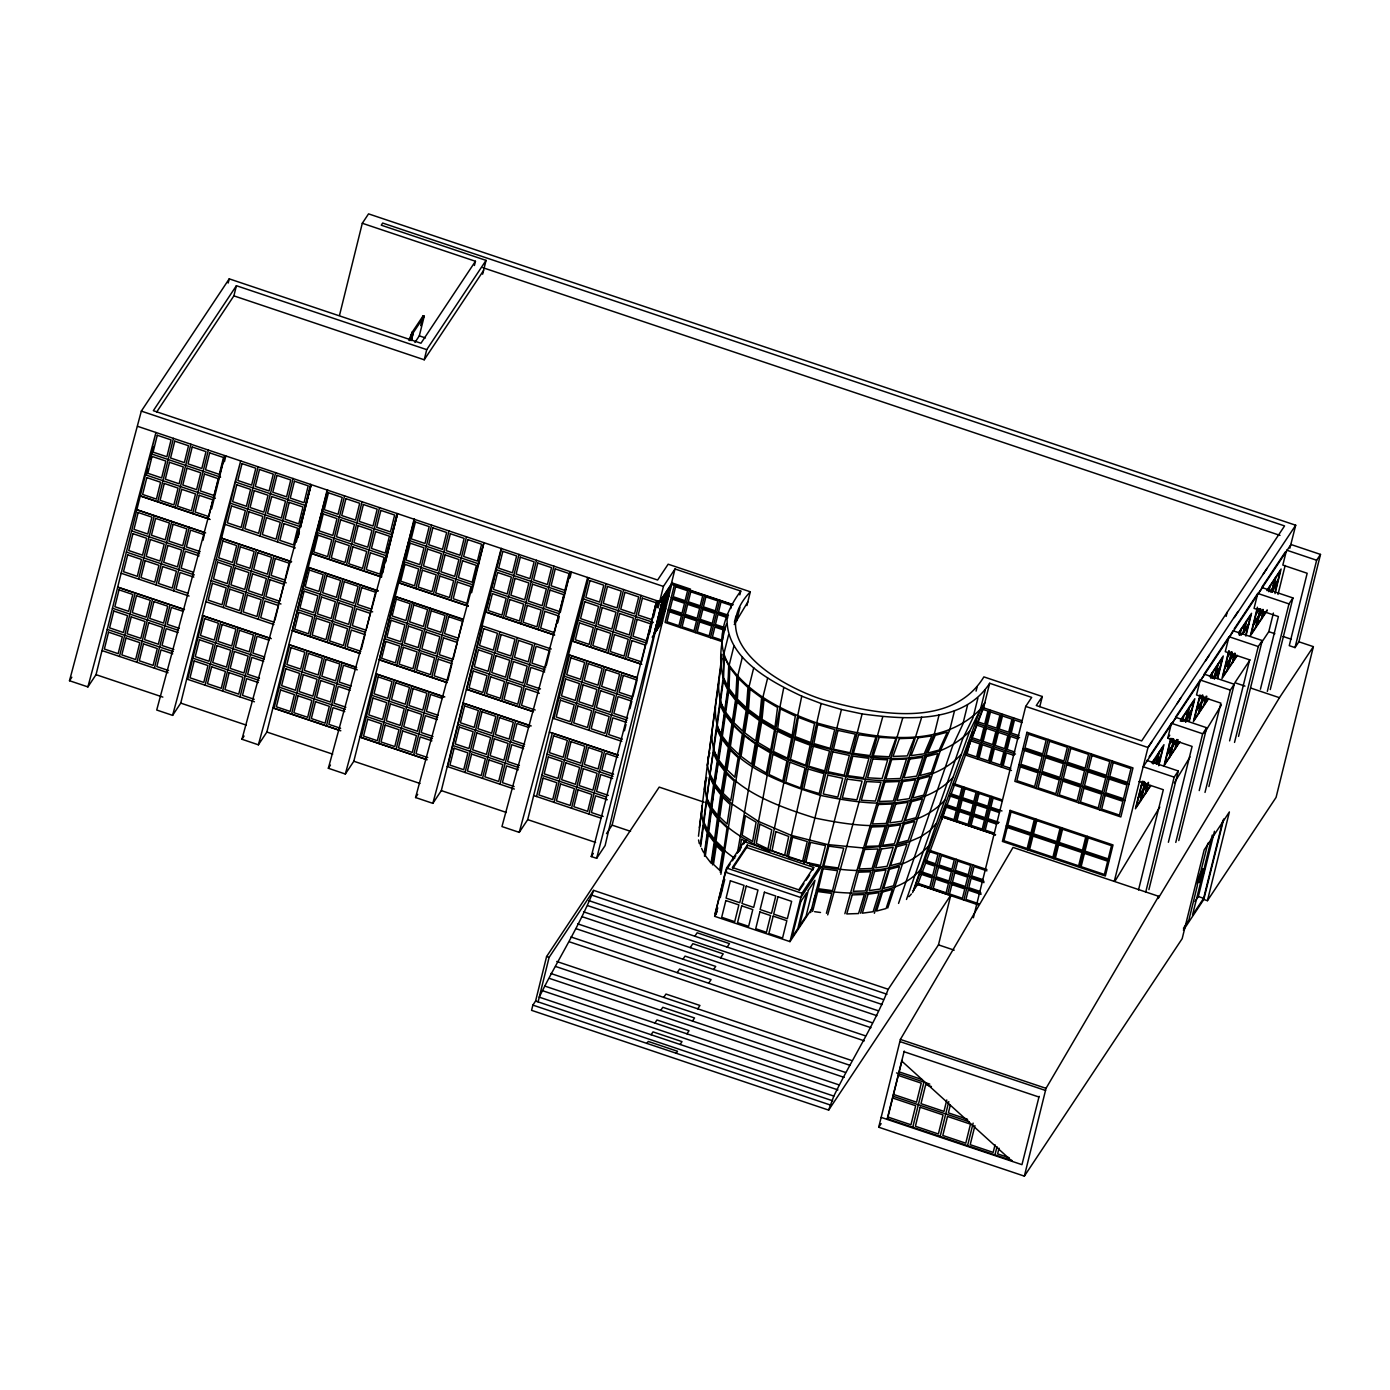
<?xml version="1.0" encoding="UTF-8"?>
<svg xmlns="http://www.w3.org/2000/svg" width="1390" height="1390" viewBox="0 0 1390 1390"><rect width="100%" height="100%" fill="white"/><g stroke="black" fill="none" stroke-linecap="round" stroke-linejoin="round"><path stroke-width="1.5" d="M658.096 607.934L663.412 586.424L675.001 568.979L740.766 591.063C725.458 611.426 714.008 641.746 729.194 665.15C749.627 694.653 783.474 711.002 816.347 722.8C868.125 737.43 938.493 751.973 980.489 709.091L969.664 731.244L936.46 823.262L929.91 830.577L920.753 836.797L909.234 841.749L895.612 845.311L863.485 847.987L827.519 844.564L791.257 835.373L758.21 821.299L731.661 803.733L721.653 794.159L714.165 784.377L709.404 774.63L707.458 765.16L722.122 654.221M722.505 639.556L722.661 633.267L725.25 627.672M727.439 613.998C722.557 656.41 769.243 680.839 801.752 696.164L769.556 851.775C741.356 838.657 696.772 814.905 706.78 777.497M707.458 765.16L722.018 658.426M711.975 731.8C709.161 783.578 774.995 805.314 814.87 818.015C856.935 826.685 912.257 835.182 944.783 800.258M715.468 707.388C712.601 760.243 779.807 782.431 820.5 795.393C863.433 804.237 919.902 812.924 953.123 777.271M718.752 682.907C715.815 736.856 784.429 759.513 825.99 772.753C869.81 781.771 927.46 790.649 961.376 754.249M1042.309 696.512L1036.297 705.529L1141.677 740.922L1284.569 525.924L382.684 223.06L381.26 225.197L486.048 260.382L426.73 349.637L236.404 285.714L153.334 410.693L657.626 580.03L668.156 564.201L750.305 591.793C702.454 642.25 782.396 686.973 823.54 699.882C873.354 713.626 951.351 730.271 983.877 676.895L1042.309 696.512L1039.79 706.641M705.303 780.728L698.475 836.207M704.382 789.503L708.396 756.195L709.908 752.894M699.361 827.78L702.367 805.331C697.85 828.231 717.692 846.475 734.702 858.308M700.299 845.085L723.095 678.459L723.79 654.134L728.568 634.865M700.647 846.527L703.548 825.33L707.249 832.888L704.261 853.894M704.487 856.223L728.273 689.04L729.194 665.15L733.955 645.881M711.784 863.399L736.405 699.657L737.656 676.2L742.416 656.931M712.497 864.875L715.659 843.713L723.617 851.323L720.263 872.295M737.395 853.165L760.625 719.933L762.867 697.328L767.628 678.059M739.689 850.836L741.513 839.108L744.988 841.159M720.871 874.327L747.281 710.047L748.967 687.025L753.728 667.756M754.005 844.373C764.5 792.231 773.379 739.689 783.769 687.616M786.757 856.066L821.125 703.531L801.752 696.164M746.117 841.28L746.5 839.577L743.528 844.043L744.119 841.628L819.457 866.926L818.849 869.341L820.76 866.474L820.308 868.281L800.866 897.54L725.545 872.242M1183.377 930.205L1203.792 899.469L1207.423 900.685L1229.385 811.934L1204.157 849.898L1182.178 938.65L1024.361 1176.131L878.723 1127.22L900.39 1039.425L1013.032 847.414L1158.669 896.307L1158.183 898.461L1279.443 697.693L1313.376 646.645L1298.885 641.78L1295.011 647.601L1289.26 645.655L1307.173 573.271L1282.831 565.087L1286.08 552.004M1024.361 1176.131L1046.027 1088.335L1158.669 896.307M646.645 643.779L656.758 600.671L662.161 602.426L605.119 845.572L596.658 858.308L591.254 856.553L656.758 600.671M803.854 863.294L841.419 709.491L821.125 703.531M810.631 912.57L862.13 713.921C904.664 719.638 962.94 724.59 989.663 683.272L1031.693 697.398L1025.698 706.415L973.382 917.765M87.9 686.903L155.958 432.498L96.032 674.671L87.9 686.903L69.5 680.735L141.328 411.11L229.228 278.851L420.962 343.243L475.45 261.268L362.304 223.269L339.507 315.356M146.315 475.258L147.827 469.125M150.363 458.891L153.387 446.624M119.471 656.445L135.178 592.939M138.6 579.091L154.325 515.603M157.713 501.859L173.437 438.354M228.186 283.039L229.228 278.851M136.932 662.3L152.639 598.812M156.08 584.964L171.787 521.476M175.192 507.715L190.899 444.227M156.757 411.909L233.885 295.862L236.404 285.714M154.412 668.173L170.119 604.685M173.541 590.837L189.266 527.331M192.654 513.588L208.378 450.099M202.957 540.363L204.365 534.733L190.569 530.094L186.399 546.965L200.177 551.604M211.645 508.775L224.798 455.607L156.722 710.029L172.621 715.364L180.752 703.114L240.713 460.837L172.621 715.364M224.416 461.741L225.84 455.955M187.633 679.328L203.34 615.84L271.293 638.653M223.321 607.552L239.045 544.046M242.468 530.198L258.175 466.71M205.095 685.201L220.819 621.712M240.8 613.424L256.507 549.919M259.93 536.071L275.654 472.583M222.574 691.073L238.281 627.568M258.262 619.28L273.986 555.792M277.409 541.944L293.116 478.438M240.036 696.929L255.76 633.44M274.907 620.201L278.521 605.553L264.847 600.966L260.712 617.699L274.386 622.303M296.313 542.03L299.632 528.565M310.596 484.311L300.118 526.636L230.236 503.18M321.42 513.119L311.43 553.515L381.312 576.989L382.737 571.221M309.796 636.585L325.503 573.097M328.891 559.388L344.598 495.9M291.5 714.217L307.207 650.711M327.258 642.458L342.965 578.952M346.371 565.261L362.078 501.755M308.962 720.072L324.687 656.584M409.998 340.168L411.405 334.451M410.206 340.046L412.135 332.314L423.151 315.791L424.245 316.156L419.311 335.859L414.932 342.444M411.318 340.428L413.23 332.697L412.135 332.314L408.886 340.376M344.737 648.313L360.444 584.825M363.833 571.116L379.54 507.628M326.442 725.945L342.149 662.457M233.885 295.862L424.228 359.784L426.73 349.637M361.365 649.234L364.997 634.605L351.322 630L347.17 646.75L360.844 651.337M366.595 628.384L370.296 613.39L356.518 608.75L352.348 625.622L366.126 630.261M383.692 567.363L397.019 513.501M382.684 572.871L384.196 566.738M474.407 265.473L475.45 261.268M379.296 659.816L447.232 682.629L379.314 659.711L395.003 596.327L462.94 619.141M409.32 538.469L414.081 519.235L658.565 601.279L657.14 607.048M482.643 274.178L486.048 260.382M396.758 665.688L412.483 602.183M415.836 588.596L431.56 525.09M378.636 743.476L394.36 679.988M414.237 671.544L429.944 608.055M433.315 594.451L449.022 530.963M396.115 749.349L411.822 685.843M431.699 677.417L447.424 613.928M450.777 600.324L466.501 536.835M413.577 755.204L429.302 691.716M471.592 592.713L483.981 542.639L415.575 797.547L432.846 803.351L441.325 790.615L501.251 548.442L432.846 803.351M447.563 766.62L463.27 703.132L531.223 725.945M482.382 625.882L466.675 689.37L532.683 711.541M501.529 548.546L485.822 612.034L553.759 634.848M465.024 772.493L480.749 708.987M484.154 695.243L499.861 631.755M503.284 617.907L519.009 554.401M482.504 778.348L498.211 714.86M501.616 701.116L517.323 637.61M520.764 623.763L536.471 560.274M499.966 784.221L515.69 720.732M519.096 706.971L534.803 643.483M538.225 629.635L553.95 566.147M546.183 665.88L549.901 650.885L536.106 646.246L531.936 663.117L545.731 667.756M557.72 622.789L559.232 616.639M560.24 612.556L570.369 571.655L501.964 826.564L519.252 832.367L527.714 819.631L587.64 577.458L519.252 832.367M569.987 577.788L571.412 572.002M553.846 718.543L569.57 655.055L637.506 677.868M588.682 577.806L572.958 641.294L640.912 664.125M536.557 796.505L552.264 733.017L618.272 755.17M571.325 724.416L587.032 660.91M590.437 647.167L606.144 583.678M554.019 802.378L569.744 738.872M588.787 730.271L604.511 666.783M607.899 653.039L623.624 589.534M571.499 808.233L587.206 744.745M704.191 802.221L659.207 787.105L546.583 956.563L535.584 1001.043L532.874 1005.109L531.571 1010.339L828.649 1110.106L938.476 944.87L950.777 895.16L917.886 884.11L913.317 890.608M538.086 1001.877L549.102 957.397L593.652 890.365L888.21 989.28L950.777 895.16M888.21 989.28C873.528 1026.393 851.253 1060.17 833.826 1096.085L539.25 997.169C556.678 961.255 578.97 927.477 593.652 890.365M606.266 736.144L621.973 672.656M625.378 658.895L641.085 595.407M588.96 814.106L604.685 750.617M624.457 730.793L626.004 724.52M629.983 708.709L631.842 701.203L618.046 696.581L613.876 713.452L627.654 718.074M649.408 633.649L652.449 621.365M653.456 617.282L657.505 600.914M653.891 634.622L656.48 624.127M663.239 596.831L657.001 622.025L665.584 609.115M656.497 624.857L654.499 632.884L656.758 629.496M656.74 630.313L666.088 592.54M659.607 626.004L668.955 588.231M675.001 568.979L671.248 584.165L732.895 604.876M606.492 833.618L612.121 825.139L672.065 582.931L690.569 589.151M680.197 627.533L689.492 590.003M695.33 632.624L704.608 595.094M710.446 637.697L719.725 600.167M726.379 624.145C718.682 648.991 716.111 679.884 736.405 699.657C756.907 721.219 784.238 734.667 811.986 744.397C861.765 758.436 929.163 772.423 969.664 731.244M730.775 608.525L731.731 604.667M739.827 594.868L740.766 591.063M734.424 622.251L735.936 616.152M736.526 621.226L739.949 607.43M746.899 605.588L750.305 591.793M730.15 864.198L725.632 870.974L715.103 913.577L716.215 913.96L717.709 907.879M812.003 908.469L789.972 941.621L714.634 916.323L726.588 868.003L744.119 841.628M720.228 897.731L724.746 879.47M746.656 847.518L747.264 845.103L813.706 867.412L813.098 869.827L746.656 847.518L732.895 868.211M789.972 941.621L801.926 893.301L819.457 866.926M813.55 902.214L815.096 895.959M882.754 716.719L827.71 914.881M902.788 717.796C883.658 783.074 862.512 847.935 844.877 913.734M921.726 717.153C901.589 782.414 879.14 847.274 860.601 913.178M828.649 1110.106L833.826 1096.085M939.101 714.773L934.341 734.042L925.306 755.204L874.362 913.282M954.513 710.742L949.735 730.011L940.092 751.33L887.741 908.035M967.544 705.13L962.766 724.399L952.619 745.943L898.548 903.396M941.725 819.509L943.028 815.965M976.075 691.125L977.083 687.077M977.9 698.11L973.122 717.379L962.558 739.202L906.489 899.469M931.213 889.096L939.953 853.79M1011.451 770.46L965.424 755.013L968.465 742.712M972.548 731.766L971.158 737.36L980.628 740.557L983.877 727.474L976.284 724.92M913.525 890.677L980.454 709.265L985.302 689.822M955.243 821.316L963.739 786.983M989.663 683.272L983.547 707.788L965.511 755.031M904.247 1051.048L887.081 1119.367L888.575 1117.143M887.498 1118.759L902.006 1060.466M977.431 759.044L989.61 709.821M956.268 859.281L947.546 894.569L916.931 884.301M969.334 826.042L977.83 791.709M989.437 763.075L1001.617 713.852M963.861 900.06L972.6 864.754M983.425 830.786L991.921 796.435M1001.443 767.106L1013.623 717.9M912.744 1127.307L923.916 1082.115M946.781 1099.976L943.966 1111.392L920.997 1103.677L925.705 1084.634L931.439 1086.563M940.144 1136.499L948.779 1101.592M950.273 1105.259L948.397 1112.886L967.544 1119.315M1036.036 788.478L1048.182 739.428M1028.131 850.072L1035.811 819.023M967.544 1145.707L973.139 1123.12M974.929 1125.639L970.203 1144.682L993.172 1152.397L995.066 1144.769M1057.234 795.601L1069.379 746.552M1053.863 858.707L1061.543 827.676M1078.449 802.725L1090.577 753.675M994.962 1154.916L996.995 1146.698M999.028 1148.175L997.62 1153.874L1009.105 1157.731M1079.613 867.36L1087.293 836.311M1099.646 809.831L1111.792 760.799M881.156 1117.386L1021.963 1164.664L1039.129 1096.345M1114.363 880.982L1148.001 747.49L1237.969 611.513M1142.337 781.18L1135.422 808.789L1150.903 785.506M1144.769 782.448L1142.997 789.624L1139.018 795.619L1141.225 786.653L1144.213 782.153M1140.46 801.196L1145.099 782.466M1145.395 782.639L1144.057 788.008L1147.045 783.526M1145.516 793.603L1148.296 782.361M1152.936 763.614L1153.856 759.878M1148.557 782.692L1146.333 791.657L1150.312 785.663M1153.231 763.805L1158.096 754.214L1155.889 763.18M1158.913 752.268L1156.132 763.51L1161.189 755.917M1158.6 765.021L1160.372 757.863L1156.376 763.857M1158.756 765.751L1163.969 744.675L1151.841 762.919M1168.382 842.27L1192.099 746.43L1167.756 738.246L1171.457 723.286L1202.663 733.764L1206.676 727.735L1175.471 717.24L1200.23 680.005L1230.324 690.1L1234.233 684.228L1204.122 674.133L1229.003 636.707L1258.263 646.541L1262.242 640.547L1233.538 630.904L1143.24 766.759L1174.168 777.149L1178.286 770.964L1146.785 760.399M1170.727 738.455L1163.951 765.873L1179.884 741.895M1171.127 738.42L1170.258 741.913L1172.5 738.542M1173.768 739.132L1172.031 746.135L1167.531 752.894L1169.702 744.136L1173.073 739.08M1169.633 757.307L1173.716 740.853M1174.098 740.835L1173.23 744.328L1175.471 740.94M1138.514 889.948L1163.326 789.711L1138.983 781.545M1181.726 721.358L1182.595 717.866L1180.353 721.236M1175.332 748.741L1177.591 739.602M1182.108 721.323L1183.463 715.85M1177.938 739.741L1176.201 746.743L1179.571 741.669M1182.49 721.306L1183.794 716.058L1188.294 709.3L1186.122 718.039L1183.88 721.427M1185.548 721.914L1189.162 707.284M1185.896 721.966L1191.265 711.715L1189.093 720.454M1145.673 892.31L1174.168 777.149M1189.249 721.341L1194.844 698.718L1180.475 720.35M1200.23 680.005L1196.529 694.965L1220.872 703.132L1199.223 790.58M1148.905 889.652L1178.286 770.964M1199.987 694.878L1193.367 721.601L1208.605 698.683M1202.958 695.226L1201.221 702.211L1196.929 708.674L1199.083 699.934L1202.315 695.087M1198.806 713.418L1202.871 696.981M1203.236 696.998L1202.367 700.491L1204.522 697.259M1206.103 696.251L1203.948 704.991L1199.657 711.454L1201.811 702.715L1205.043 697.867M1210.673 677.816L1211.541 674.324M1226.136 616.378L1227.144 612.33M1204.244 705.234L1206.051 697.936M1211.02 677.834L1212.393 672.343M1206.833 696.268L1205.095 703.27L1208.31 698.423M1211.385 677.834L1212.688 672.604L1216.98 666.14L1214.808 674.88L1212.671 678.111M1214.2 678.789L1217.831 664.159M1214.547 678.876L1219.708 668.92L1217.536 677.66M1175.784 842.409L1202.663 733.764M1217.675 678.598L1223.269 655.976L1209.526 676.652M1229.003 636.707L1225.285 651.667L1249.645 659.85L1229.594 740.87M1178.772 840.55L1206.676 727.735M1228.795 650.954L1221.966 678.581L1237.395 655.368M1228.274 654.516L1229.142 650.989M1231.505 652.171L1229.75 659.225L1225.546 665.567L1227.717 656.758L1230.88 651.997M1227.301 670.536L1231.853 652.136M1232.183 652.24L1230.88 657.522L1232.982 654.36M1239.133 634.865L1240.002 631.338M1232.652 662.509L1234.928 653.3M1239.48 634.9L1240.853 629.375M1235.224 653.491L1233.486 660.545L1236.648 655.785M1239.828 634.935L1241.131 629.653L1245.353 623.311L1243.164 632.103L1241.062 635.282M1246.187 621.33L1243.459 632.38L1248.793 624.353M1205.008 792.422L1230.324 690.1M1245.77 635.126L1247.942 626.317L1243.737 632.659M1245.892 636.081L1251.521 613.303L1238.473 632.937M1208.9 786.549L1234.233 684.228M1285.35 551.917L1261.72 587.466L1292.943 597.943L1288.982 603.903L1257.759 593.426L1254.058 608.386L1278.4 616.552L1260.435 689.197M1257.429 607.221L1250.34 635.89L1267.35 610.297M1257.481 608.559L1256.612 612.052L1258.853 608.681M1260.105 609.272L1258.384 616.239L1253.902 622.963L1256.056 614.258L1259.427 609.22M1256.004 627.359L1260.504 609.168M1260.869 609.22L1259.583 614.432L1262.937 609.393M1263.076 611.652L1261.356 618.62L1256.873 625.361L1259.027 616.656L1262.381 611.6M1261.668 618.828L1263.475 611.548M1268.427 591.532L1269.782 586.076M1263.84 611.6L1262.537 616.83L1267.02 610.088M1268.809 591.497L1270.095 586.285L1274.578 579.543L1272.423 588.248L1270.182 591.619M1207.927 843.174L1200.63 872.295A10.807 1.599 -71.4 0 0 1197.398 885.343L1188.884 920.11L1183.446 928.294M1199.726 878.689L1200.456 875.7M1234.528 742.416L1258.263 646.541M1271.85 592.105L1275.447 577.545M1201.794 875.544L1202.524 872.625M1212.289 835.043L1204.609 866.561A10.112 1.494 -71.4 0 1 1201.585 878.758L1192.481 915.089L1203.618 898.305L1222.905 820.395M1272.215 592.157L1277.549 581.941L1275.394 590.646M1194.983 901.571L1198.336 896.533L1214.478 831.255M1238.525 736.405L1262.242 640.547M1275.03 593.582L1281.111 569.014L1266.794 590.559M1260.591 643.987L1268.792 631.668L1273.396 613.059M1278.001 594.451L1285.159 565.487M362.304 223.269L368.541 213.869L1295.706 525.229L1289.885 548.199M1203.792 899.469L1223.721 818.971M1267.332 691.369L1288.982 603.903M1270.269 689.579L1292.943 597.943M1295.011 647.601L1316.643 560.24L1320.5 554.419L1290.945 544.498L1233.538 630.904M1298.885 641.78L1320.5 554.419M1313.376 646.645L1276.072 797.408L1207.423 900.685M381.677 576.954L311.951 553.533L327.623 490.184L311.186 484.624L300.414 527.522L310.978 484.554L137.575 426.313M258.384 744.814L266.845 732.078L327.623 490.184L258.384 744.814L241.947 739.254L311.186 484.624M410.276 339.977L412.205 332.245L413.317 332.627L424.245 316.156M411.336 340.498L413.317 332.627M420.684 325.642L423.151 315.791M468.291 606.04L398.895 582.74L414.567 519.391L397.575 513.64L385.273 562.655L397.349 513.605L327.137 490.027L321.889 511.19L391.772 534.664M345.328 774.022L353.807 761.286L414.567 519.391L345.328 774.022L328.353 768.27L397.575 513.64M812.629 911.423L817.685 891.511L831.793 893.423L826.407 913.282M596.658 858.308L662.161 602.426M912.622 892.623L936.46 823.262M409.876 340.602L413.23 332.697M734.233 624.562L747.803 601.94M1114.971 881.191L1159.799 806.999M1174.359 782.883L1190.048 756.924M1204.609 732.808L1221.41 704.973M1205.547 660.91L1209.439 655.038M1234.32 617.629L1295.706 525.229M1172.013 723.478L1176.01 717.431M1229.542 636.898L1232.982 630.712M1258.315 593.6L1262.259 587.64M1152.119 741.304L1148.001 747.49L1025.698 706.415M1177.087 703.74L1180.666 698.11M1263.076 574.331L1267.037 568.371M69.5 680.735L71.828 677.243M424.228 359.784L483.546 270.529M241.947 739.254L244.067 736.074M328.353 768.27L330.455 765.073M415.575 797.547L417.695 794.368M659.659 601.609L672.36 582.48M660.372 601.14L671.822 583.922M660.354 601.974L662.613 598.569M665.48 594.26L663.221 597.665L660.736 607.708L662.995 604.303M668.347 589.951L666.088 593.356L663.603 603.399L665.862 599.994M671.196 585.659L668.938 589.047L666.453 599.09L668.712 595.684M660.111 609.428L668.712 596.519M662.37 606.857L660.111 610.262L657.626 620.305L659.885 616.899M665.219 602.548L662.961 605.953L660.476 615.996L662.735 612.59M668.086 598.239L665.827 601.644L663.343 611.687L665.601 608.281M656.984 622.859L659.242 619.453M662.109 615.145L659.85 618.55L657.366 628.593L659.625 625.187M664.959 610.888L662.717 614.258L660.25 624.232L662.491 620.861M652.171 637.211L662.474 621.695M591.254 856.553L593.356 853.356M732.408 860.81L735.779 855.719M738.038 852.313L741.426 847.24M747.264 845.103L732.356 867.534L798.781 889.843L813.706 867.412M720.837 891.563L721.914 890.608M694.844 936.235L697.137 932.777L729.472 943.619L727.161 947.094M690.205 947.632L692.846 943.671L723.217 953.87L720.593 957.832M682.994 959.204L685.044 956.111L715.711 966.415L713.643 969.508M677.191 972.635L679.588 969.039L711.072 979.62L708.692 983.199M714.634 916.323L716.215 913.96M663.742 997.394L665.966 994.058L699.952 1005.474L697.745 1008.81M660.736 1010.391L662.787 1007.298L694.548 1017.966L692.498 1021.059M654.899 1023.057L656.966 1019.965L689.006 1030.72L686.955 1033.812M651.128 1034.733L653.022 1031.884L682.004 1041.614L680.11 1044.463M646.923 1043.421L648.244 1041.44L677.503 1051.274L676.2 1053.255M799.337 890.538L803.924 883.623M806.217 880.183L809.658 875.005M980.454 709.265L984.885 702.541L917.886 884.11L950.656 895.612M878.723 1127.22L881.121 1123.624M1149.148 756.855L1171.457 723.286M1234.164 628.94L1257.759 593.426M1200.769 680.179L1204.678 674.306M1167.756 738.246L1169.755 735.223M1141.798 784.377L1143.796 781.371M1140.981 786.306L1144.005 781.753M1169.372 743.928L1172.795 738.802M1186.452 718.248L1192.134 709.699M1198.788 699.674L1200.96 696.407M1212.931 678.407L1220.559 666.939M1227.44 656.48L1229.577 653.265M1255.743 614.05L1259.149 608.942M1270.477 591.879L1278.418 579.925M1138.202 797.547L1147.289 783.873M1166.662 754.892L1176.896 739.497M1196.078 710.638L1204.783 697.554M1224.694 667.53L1233.243 654.673M1253.033 624.979L1263.249 609.619M1250.062 659.833L1234.859 682.716L1244.988 686.121M928.277 846.302C898.861 878.358 848.456 871.982 809.831 864.58M920.614 869.514C895.177 898.427 850.975 894.517 816.364 889.913M908.938 896.724L911.406 893.996M814.61 911.684L820.517 912.483M841.419 709.491L862.13 713.921M482.886 267.697L1279.999 535.393M1286.532 550.127L1316.643 560.24M419.311 335.859L425.444 337.926M1268.792 631.668L1274.873 633.718M1282.987 636.446L1291.102 639.174M1251.07 688.172L1279.443 697.693M732.825 604.563L674.376 584.929L665.08 622.459L721.775 641.502M730.949 605.31L721.01 601.974L718.543 611.947L728.482 615.284M141.328 411.11L663.412 586.424M671.283 597.439L727.978 616.482M727.856 617.82L717.918 614.484L715.45 624.457L725.389 627.793M981.601 707.145L1021.615 720.576M982.244 709.161L987.925 711.072L984.693 724.138L977.118 721.601M1022.05 722.522L1014.474 719.985L1011.225 733.051L1018.818 735.605M668.173 609.949L724.868 628.992M724.711 630.348L714.86 627.046L712.41 636.933L722.261 640.251M975.537 722.87L1019.565 737.656M1017.984 738.924L1010.408 736.387L1007.177 749.453L1014.752 752.007M150.728 453.661L220.61 477.135M235.466 482.017L305.348 505.474M496.299 569.709L564.236 592.522M583.435 598.968L653.317 622.442M478.733 563.853L408.851 540.397L398.374 582.723L468.256 606.196M1022.918 748.654L1128.941 784.255M971.488 739.272L1015.499 754.058M1013.901 755.378L1006.377 752.859L1003.163 765.821L1010.686 768.357M1018.87 765.004L1124.892 800.605M145.481 474.824L215.363 498.298M491.052 590.872L558.989 613.685M578.205 620.131L646.142 642.945M316.659 532.353L386.542 555.826M403.604 561.56L473.486 585.034M140.268 495.882L209.108 519.009M224.989 524.343L295.288 547.938M485.562 611.843L554.68 635.056M571.95 640.86L641.832 664.316M140.251 495.987L210.133 519.46M953.679 783.595L1001.981 799.823M204.782 532.544L136.846 509.73L205.65 532.943M291.448 561.647L221.566 538.191L291.57 561.803M377.906 590.698L308.024 567.224L292.317 630.712L360.253 653.526L292.369 630.521M482.104 625.795L551.222 648.991M568.51 654.794L636.533 677.642M952.689 784.533L961.967 787.644L959.708 796.765L950.43 793.655M1002.381 801.213L993.12 798.103L990.861 807.225L1001.981 810.961M950.83 795.045L999.149 811.274M949.856 795.966L959.135 799.094L956.876 808.216L945.756 804.48M999.549 812.664L990.288 809.553L988.029 818.675L999.149 822.411M131.616 530.893L199.552 553.724M216.336 559.353L286.218 582.827M302.794 588.387L372.676 611.861M389.773 617.49L457.71 640.303M564.323 676.218L632.259 699.031M477.152 647.045L545.089 669.858M945.999 805.818L998.333 823.384M1006.238 825.903L1109.185 860.48M199.118 555.896L185.339 551.274L181.152 568.145L192.967 572.107M544.654 672.048L530.876 667.409L526.706 684.28L540.484 688.919M996.682 824.131L987.491 821.038L985.249 830.091L994.441 833.183M1198.336 896.533L1203.618 898.305M942.368 816.868L995.501 834.712M941.152 816.59L995.501 834.834M126.368 552.073L194.305 574.887M211.089 580.516L280.971 603.99M297.547 609.55L365.501 632.363M384.526 638.653L452.462 661.466M559.093 697.38L627.029 720.194M471.922 668.208L537.913 690.378M193.801 577.111L180.127 572.524L175.991 589.256L187.72 593.2M626.525 722.418L612.851 717.831L608.716 734.563L622.372 739.167M539.355 693.263L525.681 688.658L521.528 705.408L535.202 709.995M121.139 573.236L189.075 596.049M205.859 601.679L273.882 624.527M466.415 689.179L533.499 711.715M552.82 718.196L621.799 741.356M929.754 850.367L986.9 869.549M928.728 851.323L937.937 854.416L935.609 863.781L924.576 860.08M986.9 870.852L974.025 866.526L971.697 875.909L982.747 879.609M117.698 587.084L183.706 609.237M355.736 667.009L289.745 644.856L274.021 708.344L340.029 730.514M444.817 696.929L376.881 674.115L361.174 737.603L427.164 759.774M117.681 587.171L184.488 609.619M202.401 615.631L270.112 638.357M462.974 703.132L530.059 725.667M549.363 732.148L618.289 755.291M183.254 611.409L171.422 607.447L167.252 624.318L179.067 628.28M268.878 640.164L257.063 636.203L252.893 653.074L264.708 657.036M357.247 669.841L343.452 665.219L339.282 682.09L351.097 686.052M442.42 698.458L430.605 694.479L426.435 711.35L438.25 715.329M528.808 727.457L516.993 723.495L512.823 740.366L524.638 744.328M617.803 757.341L605.988 753.38L601.818 770.251L613.633 774.213M924.802 861.452L983.964 881.312M925.827 863.086L935.018 866.178L932.707 875.561L921.657 871.843M983.998 882.615L971.106 878.289L968.795 887.671L979.828 891.372M921.883 873.215L981.045 893.075M921.066 874.223L932.117 877.941L929.788 887.324L918.755 883.606M981.01 894.395L968.239 890.104L965.946 899.417L978.716 903.709M112.468 608.247L178.476 630.4M198.11 637.002L264.1 659.173M284.498 666.019L350.506 688.172M371.651 695.278L437.642 717.449M458.04 724.294L524.03 746.447M547.034 754.179L613.025 776.332M178.007 632.572L166.192 628.61L162.022 645.481L173.837 649.443M263.648 661.345L251.833 657.366L247.646 674.237L259.478 678.216M350.037 690.343L338.222 686.382L334.052 703.253L345.867 707.215M437.19 719.62L425.357 715.642L421.187 732.513L433.002 736.491M523.578 748.619L511.763 744.658L507.576 761.529L519.408 765.49M612.573 778.504L600.758 774.543L596.571 791.414L608.386 795.375M949.578 895.247L978.212 904.873M107.239 629.409L173.229 651.58M192.863 658.165L258.87 680.336M279.268 687.181L345.259 709.352M366.404 716.441L432.412 738.611M452.793 745.457L518.8 767.628M541.787 775.342L605.849 796.852M172.708 653.804L160.997 649.86L156.844 666.592L168.572 670.536M258.349 682.559L246.638 678.615L242.486 695.365L254.214 699.292M344.737 711.576L333.027 707.632L328.874 724.364L340.602 728.308M431.89 740.835L420.162 736.891L416.027 753.641L427.755 757.567M518.279 769.851L506.568 765.907L502.416 782.639L514.144 786.584M607.274 799.736L595.545 795.792L591.41 812.524L603.138 816.469M101.991 650.572L167.999 672.743M186.712 679.032L254.422 701.759M447.285 766.533L514.37 789.051M533.673 795.532L601.297 818.241M612.121 825.139L630.539 831.324M726.588 868.003L801.926 893.301M725.632 870.974L726.744 871.356M938.476 944.87L954.218 950.152M96.032 674.671L162.839 697.102M180.752 703.114L246.325 725.128M266.863 732.026L332.697 754.145M353.807 761.234L420.023 783.474M441.325 790.615L506.377 812.455M527.714 819.631L595.598 842.427M721.288 889.791L722.4 890.173M715.937 911.406L717.049 911.77M592.418 895.334L886.994 994.25M588.891 900.651L883.449 999.566M587.657 905.62L882.216 1004.536M583.539 911.805L878.115 1010.721M582.323 916.774L876.882 1015.69M577.632 923.829L872.19 1022.745M576.398 928.798L870.974 1027.714M900.39 1039.425L1046.027 1088.335M899.921 1041.579L1045.558 1090.472M570.977 936.964L865.536 1035.88M903.848 1051.657L1038.73 1096.953M569.744 941.933L864.319 1040.849M899.174 1071.881L922.143 1079.596M896.515 1072.906L929.788 1084.096M546.583 956.563L549.102 957.397M898.288 1075.426L921.257 1083.14L916.549 1102.183L893.579 1094.469M556.747 961.48L851.323 1060.396M555.531 966.45L850.089 1065.365M550.84 973.486L845.415 1072.42M549.606 978.456L844.182 1077.389M892.884 1096.171L969.23 1121.8M892.71 1098.031L915.68 1105.745L910.954 1124.788L887.984 1117.073M544.602 986.014L839.16 1084.93M543.368 990.983L837.927 1089.899M887.289 1118.759L1012.163 1160.615M535.584 1001.043L832.662 1100.793M532.874 1005.109L829.952 1104.876M395.177 596.588L462.731 619.488M308.233 567.398L378.132 591.08M375.769 673.855L443.584 696.842M288.825 644.647L356.657 667.634M359.906 736.978L426 759.374M272.961 707.771L340.811 730.758M901.554 1060.883L1012.233 1161.397M701.55 848.369L703.357 852.053M698.562 839.994L699.292 843.556M724.19 656.462L723.582 677.886L727.908 686.73L728.707 665.688L724.19 656.462M729.802 667.461L729.003 688.502L735.797 697.38L736.909 676.722L729.802 667.461M738.472 678.459L737.378 699.118L746.465 707.805L747.959 687.529L738.472 678.459M749.975 689.214L748.48 709.491L759.652 717.779L761.616 697.85L749.975 689.214M764.014 699.431L762.033 719.36L774.995 727.022L777.549 707.441L764.014 699.431M706.537 801.109L703.931 822.411L707.632 829.986L710.325 808.858L706.537 801.109M711.437 810.648L708.761 831.741L714.564 839.334L717.379 818.415L711.437 810.648M709.647 776.975L706.902 798.19L710.707 805.974L713.539 784.95L709.647 776.975M780.259 708.883L777.722 728.482L792.161 735.345L795.323 716.058L780.259 708.883M714.651 786.74L711.819 807.729L717.779 815.513L720.75 794.715L714.651 786.74M718.891 819.909L716.024 841.159L723.999 848.786L727.057 827.71L718.891 819.909M720.037 704.869L717.136 726.032L721.254 734.441L724.242 713.452L720.037 704.869M723.339 680.787L720.437 701.95L724.659 710.585L727.648 689.596L723.339 680.787M708.344 834.556L705.338 855.684L711.055 863.155L714.182 842.201L708.344 834.556M1199.778 878.237C1201.047 882.667 1205.095 861.261 1199.778 878.237M725.354 715.225L722.366 736.196L728.812 744.64L731.939 723.843L725.354 715.225M728.742 691.351L725.754 712.34L732.374 720.993L735.519 700.195L728.742 691.351M722.609 797.304L719.777 817.077L727.092 824.079L730.115 804.48L722.609 797.304M716.736 728.951L713.643 750.061L717.64 758.262L720.837 737.326L716.736 728.951M713.209 752.963L710.047 774.074L713.956 782.066L717.205 761.147L713.209 752.963M733.52 725.597L730.393 746.378L739.028 754.631L742.347 734.024L733.52 725.597M737.1 701.933L733.955 722.731L742.816 731.192L746.152 710.585L737.1 701.933M716.267 845.763L713.487 864.372L719.655 870.262L722.609 851.827L716.267 845.763M721.949 739.115L718.769 760.017L725.041 768.236L728.36 747.507L721.949 739.115M718.317 762.919L715.068 783.821L721.202 791.831L724.572 771.103L718.317 762.919M730.202 750.096L727.057 769.782L734.806 777.201L738.142 757.672L730.202 750.096M744.362 735.71L741.044 756.316L751.643 764.187L755.204 743.754L744.362 735.71M748.15 712.271L744.832 732.878L755.708 740.957L759.27 720.524L748.15 712.271M726.414 773.709L723.2 793.395L730.758 800.605L734.129 781.076L726.414 773.709M798.312 717.327L795.132 736.613L810.7 742.521L814.54 723.495L798.312 717.327M745.388 815.826L742.156 835.234L752.598 841.419L756.108 822.168L745.388 815.826M757.602 745.335L754.04 765.768L766.359 773.066L770.199 752.789L757.602 745.335M761.668 722.105L758.089 742.538L770.72 750.009L774.56 729.75L761.668 722.105M759.844 824.148L756.334 843.4L767.958 848.943L771.763 829.83L759.844 824.148M772.909 754.231L769.087 774.508L782.796 781.041L786.931 760.921L772.909 754.231M777.288 731.192L773.448 751.451L787.505 758.158L791.657 738.038L777.288 731.192M775.863 831.568L772.058 850.68L784.586 855.441L788.721 836.45L775.863 831.568M817.702 724.555L813.862 743.581L830.16 748.376L834.712 729.559L817.702 724.555M789.92 762.189L785.784 782.309L800.571 787.922L805.036 767.923L789.92 762.189M794.646 739.306L790.493 759.427L805.644 765.178L810.127 745.179L794.646 739.306M792.578 837.232L788.252 857.23L802.551 861.435L807.243 841.541L792.578 837.232M808.198 768.983L803.733 788.981L819.214 793.534L824.027 773.639L808.198 768.983M813.289 746.239L808.806 766.238L824.704 770.911L829.535 751.017L813.289 746.239M810.544 842.375L805.853 862.269L820.447 865.397L825.504 845.589L810.544 842.375M823.106 868.75L818.363 888.749L832.506 890.66L837.579 870.713L823.106 868.75M837.979 730.393L833.444 749.21L850.072 752.772L855.354 734.111L837.979 730.393M827.797 775.116L823.228 793.985L837.822 797.113L842.722 778.296L827.797 775.116M832.801 751.851L827.971 771.728L844.182 775.203L849.36 755.395L832.801 751.851M108.542 632.172L104.372 649.043L118.15 653.682L122.337 636.811L108.542 632.172M113.772 611.009L109.602 627.88L123.397 632.52L127.567 615.648L113.772 611.009M119.019 589.846L114.849 606.718L128.627 611.339L132.797 594.468L119.019 589.846M127.689 554.836L123.502 571.707L137.297 576.329L141.467 559.458L127.689 554.836M132.919 533.673L128.749 550.544L142.527 555.166L146.714 538.295L132.919 533.673M138.149 512.493L133.979 529.364L147.774 534.003L151.944 517.132L138.149 512.493M146.801 477.587L142.614 494.458L156.41 499.097L160.58 482.226L146.801 477.587M152.031 456.424L147.861 473.295L161.64 477.934L165.827 461.046L152.031 456.424M157.279 435.261L153.091 452.132L166.887 456.754L171.057 439.883L157.279 435.261M126.004 638.045L121.834 654.916L135.629 659.538L139.799 642.667L126.004 638.045M131.251 616.882L127.081 633.753L140.859 638.375L145.047 621.504L131.251 616.882M136.481 595.719L132.311 612.59L146.106 617.212L150.276 600.341L136.481 595.719M145.151 560.691L140.981 577.562L154.759 582.202L158.947 565.33L145.151 560.691M150.381 539.529L146.211 556.4L160.006 561.039L164.176 544.168L150.381 539.529M155.628 518.366L151.458 535.237L165.236 539.876L169.424 523.005L155.628 518.366M164.263 483.459L160.093 500.33L173.889 504.952L178.059 488.081L164.263 483.459M169.511 462.297L165.323 479.168L179.119 483.79L183.289 466.918L169.511 462.297M174.74 441.134L170.57 458.005L184.349 462.627L188.536 445.756L174.74 441.134M143.483 643.9L139.313 660.771L153.091 665.41L157.279 648.539L143.483 643.9M148.713 622.737L144.543 639.609L158.338 644.248L162.508 627.376L148.713 622.737M153.96 601.575L149.79 618.446L163.568 623.085L167.738 606.214L153.96 601.575M162.63 566.564L158.443 583.435L172.238 588.074L176.408 571.203L162.63 566.564M167.86 545.401L163.69 562.272L177.468 566.894L181.656 550.023L167.86 545.401M173.09 524.239L168.92 541.11L182.715 545.731L186.886 528.86L173.09 524.239M181.743 489.315L177.555 506.186L191.351 510.825L195.521 493.954L181.743 489.315M186.972 468.152L182.802 485.023L196.581 489.662L200.768 472.791L186.972 468.152M192.22 446.989L188.032 463.86L201.828 468.5L205.998 451.628L192.22 446.989M204.452 474.025L200.264 490.896L214.06 495.535L218.23 478.647L204.452 474.025M209.682 452.862L205.512 469.733L219.29 474.355L223.477 457.484L209.682 452.862M199.257 495.274L195.104 512.007L208.778 516.611L212.931 499.861L199.257 495.274M212.392 583.279L208.222 600.15L222.018 604.789L226.188 587.918L212.392 583.279M217.639 562.116L213.469 578.987L227.248 583.626L231.435 566.755L217.639 562.116M222.869 540.953L218.699 557.824L232.495 562.446L236.665 545.575L222.869 540.953M231.539 505.943L227.369 522.814L241.148 527.436L245.335 510.564L231.539 505.943M236.787 484.78L232.599 501.651L246.395 506.273L250.565 489.402L236.787 484.78M242.016 463.617L237.846 480.488L251.625 485.11L255.812 468.239L242.016 463.617M194.183 660.928L189.996 677.799L203.791 682.438L207.961 665.567L194.183 660.928M199.413 639.765L195.243 656.636L209.039 661.275L213.209 644.404L199.413 639.765M204.66 618.602L200.473 635.473L214.268 640.112L218.439 623.241L204.66 618.602M229.871 589.151L225.701 606.023L239.48 610.644L243.667 593.773L229.871 589.151M235.101 567.989L230.931 584.86L244.727 589.482L248.897 572.611L235.101 567.989M240.348 546.826L236.178 563.697L249.957 568.319L254.144 551.448L240.348 546.826M249.018 511.798L244.831 528.669L258.627 533.308L262.797 516.437L249.018 511.798M254.248 490.635L250.078 507.506L263.857 512.145L268.044 495.274L254.248 490.635M259.496 469.472L255.308 486.344L269.104 490.983L273.274 474.112L259.496 469.472M211.645 666.8L207.475 683.672L221.271 688.311L225.441 671.422L211.645 666.8M216.892 645.638L212.705 662.509L226.501 667.13L230.671 650.259L216.892 645.638M222.122 624.475L217.952 641.346L231.748 645.968L235.918 629.097L222.122 624.475M247.351 595.024L243.163 611.895L256.959 616.517L261.129 599.646L247.351 595.024M252.58 573.844L248.41 590.715L262.189 595.354L266.376 578.483L252.58 573.844M257.81 552.681L253.64 569.553L267.436 574.192L271.606 557.321L257.81 552.681M266.48 517.671L262.31 534.542L276.089 539.181L280.276 522.31L266.48 517.671M271.728 496.508L267.54 513.379L281.336 518.018L285.506 501.13L271.728 496.508M276.958 475.345L272.788 492.216L286.566 496.838L290.753 479.967L276.958 475.345M229.124 672.673L224.954 689.544L238.733 694.166L242.903 677.295L229.124 672.673M234.354 651.51L230.184 668.382L243.98 673.003L248.15 656.132L234.354 651.51M239.601 630.33L235.414 647.201L249.21 651.841L253.38 634.969L239.601 630.33M270.042 579.717L265.872 596.588L279.668 601.227L283.838 584.356L270.042 579.717M275.289 558.554L271.12 575.425L284.898 580.047L289.085 563.176L275.289 558.554M283.994 523.63L279.859 540.363L293.533 544.949L297.668 528.217L283.994 523.63M289.19 502.381L285.019 519.252L298.798 523.874L302.985 507.003L289.19 502.381M294.437 481.218L290.249 498.089L304.045 502.711L308.215 485.84L294.437 481.218M299.337 531.588L297.808 537.721L299.389 531.606M298.867 612.312L294.697 629.183L308.476 633.823L312.646 616.952L298.867 612.312M304.097 591.15L299.927 608.021L313.723 612.66L317.893 595.789L304.097 591.15M309.344 569.987L305.157 586.858L318.953 591.497L323.123 574.626L309.344 569.987M317.963 535.115L313.793 551.986L327.588 556.625L331.758 539.754L317.963 535.115M323.21 513.952L319.04 530.824L332.818 535.463L336.988 518.592L323.21 513.952M328.44 492.79L324.27 509.661L338.065 514.3L342.235 497.429L328.44 492.79M280.572 689.944L276.402 706.815L290.18 711.454L294.367 694.583L280.572 689.944M285.801 668.781L281.631 685.652L295.427 690.274L299.597 673.403L285.801 668.781M291.049 647.618L286.879 664.49L300.657 669.111L304.844 652.24L291.049 647.618M316.329 618.185L312.159 635.056L325.955 639.695L330.125 622.807L316.329 618.185M321.577 597.022L317.406 613.894L331.185 618.515L335.355 601.644L321.577 597.022M326.806 575.86L322.636 592.731L336.432 597.353L340.602 580.481L326.806 575.86M335.442 540.988L331.272 557.859L345.05 562.498L349.22 545.627L335.442 540.988M340.672 519.825L336.502 536.696L350.297 541.318L354.467 524.447L340.672 519.825M345.919 498.663L341.732 515.534L355.527 520.155L359.697 503.284L345.919 498.663M298.051 695.817L293.863 712.688L307.659 717.309L311.829 700.438L298.051 695.817M303.281 674.654L299.111 691.525L312.889 696.147L317.076 679.276L303.281 674.654M308.511 653.474L304.341 670.345L318.136 674.984L322.306 658.113L308.511 653.474M333.809 624.058L329.639 640.929L343.417 645.551L347.587 628.68L333.809 624.058M339.038 602.895L334.868 619.766L348.664 624.388L352.834 607.517L339.038 602.895M344.286 581.715L340.098 598.586L353.894 603.225L358.064 586.354L344.286 581.715M352.904 546.861L348.734 563.732L362.529 568.354L366.699 551.482L352.904 546.861M358.151 525.698L353.981 542.569L367.759 547.191L371.929 530.32L358.151 525.698M363.381 504.518L359.211 521.389L373.007 526.028L377.177 509.157L363.381 504.518M315.513 701.672L311.343 718.543L325.121 723.182L329.308 706.311L315.513 701.672M320.743 680.509L316.572 697.38L330.368 702.02L334.538 685.148L320.743 680.509M325.99 659.346L321.82 676.218L335.598 680.857L339.786 663.986L325.99 659.346M361.748 587.588L357.578 604.459L371.373 609.098L375.543 592.227L361.748 587.588M370.418 552.803L366.282 569.553L379.957 574.139L384.092 557.407L370.418 552.803M375.613 531.553L371.443 548.424L385.238 553.064L389.409 536.193L375.613 531.553M380.86 510.391L376.673 527.262L390.468 531.901L394.638 515.03L380.86 510.391M385.847 641.416L381.659 658.287L395.455 662.926L399.625 646.055L385.847 641.416M391.077 620.253L386.906 637.124L400.685 641.746L404.872 624.875L391.077 620.253M396.306 599.09L392.136 615.961L405.932 620.583L410.102 603.712L396.306 599.09M404.924 564.323L400.737 581.194L414.533 585.833L418.703 568.962L404.924 564.323M410.154 543.16L405.984 560.031L419.763 564.653L423.95 547.782L410.154 543.16M415.402 521.997L411.214 538.868L425.01 543.49L429.18 526.619L415.402 521.997M367.724 719.203L363.537 736.074L377.333 740.714L381.503 723.843L367.724 719.203M372.954 698.041L368.784 714.912L382.563 719.551L386.75 702.68L372.954 698.041M378.184 676.878L374.014 693.749L387.81 698.388L391.98 681.517L378.184 676.878M403.309 647.288L399.139 664.159L412.917 668.781L417.104 651.91L403.309 647.288M408.556 626.125L404.368 642.997L418.164 647.618L422.334 630.747L408.556 626.125M413.786 604.945L409.616 621.817L423.394 626.456L427.581 609.584L413.786 604.945M422.386 570.195L418.216 587.067L431.995 591.688L436.182 574.817L422.386 570.195M427.634 549.033L423.446 565.904L437.242 570.526L441.412 553.654L427.634 549.033M432.863 527.853L428.693 544.724L442.472 549.363L446.659 532.492L432.863 527.853M385.186 725.076L381.016 741.947L394.795 746.586L398.982 729.715L385.186 725.076M390.416 703.913L386.246 720.784L400.042 725.406L404.212 708.535L390.416 703.913M395.663 682.751L391.493 699.622L405.272 704.244L409.459 687.372L395.663 682.751M420.788 653.144L416.6 670.015L430.396 674.654L434.566 657.783L420.788 653.144M426.018 631.981L421.848 648.852L435.626 653.491L439.813 636.62L426.018 631.981M431.248 610.818L427.078 627.689L440.873 632.328L445.043 615.457L431.248 610.818M439.865 576.051L435.678 592.922L449.474 597.561L453.644 580.69L439.865 576.051M445.095 554.888L440.925 571.759L454.704 576.398L458.891 559.527L445.095 554.888M450.343 533.725L446.155 550.596L459.951 555.236L464.121 538.364L450.343 533.725M402.666 730.949L398.478 747.82L412.274 752.442L416.444 735.571L402.666 730.949M407.895 709.786L403.726 726.657L417.504 731.279L421.691 714.408L407.895 709.786M413.125 688.606L408.955 705.477L422.751 710.116L426.921 693.245L413.125 688.606M438.284 659.103L434.149 675.835L447.823 680.44L451.959 663.69L438.284 659.103M443.497 637.854L439.31 654.725L453.105 659.346L457.275 642.475L443.497 637.854M448.727 616.691L444.557 633.562L458.335 638.184L462.522 621.313L448.727 616.691M457.38 582.01L453.227 598.743L466.901 603.347L471.036 586.597L457.38 582.01M462.575 560.761L458.387 577.632L472.183 582.254L476.353 565.382L462.575 560.761M467.805 539.598L463.634 556.469L477.413 561.091L481.6 544.22L467.805 539.598M454.113 748.22L449.926 765.091L463.721 769.73L467.891 752.859L454.113 748.22M459.343 727.057L455.173 743.928L468.951 748.55L473.139 731.679L459.343 727.057M464.59 705.894L460.403 722.765L474.199 727.387L478.368 710.516L464.59 705.894M473.226 670.97L469.055 687.841L482.834 692.481L487.021 675.61L473.226 670.97M478.455 649.808L474.285 666.679L488.081 671.318L492.251 654.447L478.455 649.808M483.703 628.645L479.533 645.516L493.311 650.155L497.481 633.284L483.703 628.645M492.373 593.634L488.185 610.505L501.981 615.145L506.151 598.273L492.373 593.634M497.603 572.471L493.433 589.343L507.211 593.964L511.398 577.093L497.603 572.471M502.832 551.309L498.663 568.18L512.458 572.802L516.628 555.93L502.832 551.309M471.575 754.092L467.405 770.964L481.201 775.585L485.371 758.714L471.575 754.092M476.822 732.93L472.635 749.801L486.43 754.423L490.601 737.551L476.822 732.93M482.052 711.75L477.882 728.638L491.66 733.26L495.848 716.389L482.052 711.75M490.687 676.843L486.517 693.714L500.313 698.353L504.483 681.482L490.687 676.843M495.935 655.68L491.765 672.552L505.543 677.191L509.713 660.32L495.935 655.68M501.165 634.518L496.995 651.389L510.79 656.01L514.96 639.139L501.165 634.518M509.835 599.507L505.665 616.378L519.443 621L523.63 604.129L509.835 599.507M515.064 578.344L510.895 595.215L524.69 599.837L528.86 582.966L515.064 578.344M520.312 557.164L516.142 574.035L529.92 578.674L534.107 561.803L520.312 557.164M489.054 759.948L484.867 776.819L498.663 781.458L502.832 764.587L489.054 759.948M494.284 738.785L490.114 755.656L503.892 760.295L508.08 743.424L494.284 738.785M499.531 717.622L495.344 734.493L509.14 739.132L513.31 722.261L499.531 717.622M508.167 682.716L503.997 699.587L517.775 704.209L521.962 687.338L508.167 682.716M513.397 661.553L509.226 678.424L523.022 683.046L527.192 666.175L513.397 661.553M518.644 640.39L514.474 657.261L528.252 661.883L532.422 645.012L518.644 640.39M527.314 605.362L523.126 622.234L536.922 626.873L541.092 610.001L527.314 605.362M532.544 584.2L528.374 601.071L542.152 605.71L546.34 588.839L532.544 584.2M537.774 563.037L533.604 579.908L547.399 584.547L551.569 567.676L537.774 563.037M544.811 611.322L540.675 628.054L554.349 632.659L558.485 615.909L544.811 611.322M550.006 590.072L545.836 606.943L559.631 611.565L563.801 594.694L550.006 590.072M555.253 568.91L551.083 585.781L564.861 590.403L569.049 573.531L555.253 568.91M560.396 700.143L556.226 717.014L570.004 721.653L574.192 704.782L560.396 700.143M565.626 678.98L561.456 695.851L575.251 700.473L579.422 683.602L565.626 678.98M570.873 657.818L566.703 674.689L580.481 679.31L584.669 662.439L570.873 657.818M579.508 622.894L575.338 639.765L589.134 644.404L593.304 627.533L579.508 622.894M584.756 601.731L580.568 618.602L594.364 623.241L598.534 606.37L584.756 601.731M589.986 580.568L585.816 597.439L599.594 602.078L603.781 585.207L589.986 580.568M543.108 778.105L538.92 794.976L552.716 799.615L556.886 782.744L543.108 778.105M548.338 756.942L544.168 773.813L557.946 778.435L562.133 761.564L548.338 756.942M553.585 735.779L549.398 752.65L563.193 757.272L567.363 740.401L553.585 735.779M577.875 706.016L573.688 722.887L587.484 727.509L591.654 710.638L577.875 706.016M583.105 684.853L578.935 701.724L592.713 706.346L596.901 689.475L583.105 684.853M588.335 663.673L584.165 680.544L597.961 685.183L602.131 668.312L588.335 663.673M596.988 628.767L592.8 645.638L606.596 650.277L610.766 633.406L596.988 628.767M602.218 607.604L598.048 624.475L611.826 629.097L616.013 612.226L602.218 607.604M607.465 586.441L603.277 603.312L617.073 607.934L621.243 591.063L607.465 586.441M560.57 783.977L556.4 800.849L570.178 805.47L574.365 788.599L560.57 783.977M565.817 762.815L561.63 779.686L575.425 784.308L579.595 767.436L565.817 762.815M571.047 741.635L566.877 758.523L580.655 763.145L584.843 746.274L571.047 741.635M595.337 711.871L591.167 728.742L604.945 733.381L609.133 716.51L595.337 711.871M600.584 690.708L596.397 707.58L610.193 712.219L614.363 695.347L600.584 690.708M605.814 669.546L601.644 686.417L615.423 691.056L619.61 674.185L605.814 669.546M614.449 634.639L610.279 651.51L624.075 656.132L628.245 639.261L614.449 634.639M619.697 613.476L615.509 630.348L629.305 634.969L633.475 618.098L619.697 613.476M624.927 592.296L620.757 609.185L634.535 613.807L638.722 596.936L624.927 592.296M578.049 789.833L573.861 806.704L587.657 811.343L591.827 794.472L578.049 789.833M583.279 768.67L579.109 785.541L592.887 790.18L597.074 773.309L583.279 768.67M588.526 747.507L584.339 764.378L598.134 769.018L602.304 752.146L588.526 747.507M623.276 675.418L619.106 692.289L632.902 696.911L637.072 680.04L623.276 675.418M637.159 619.332L632.989 636.203L646.767 640.842L650.954 623.971L637.159 619.332M642.406 598.169L638.218 615.04L652.014 619.679L656.184 602.808L642.406 598.169M631.964 640.582L627.828 657.331L641.502 661.918L645.638 645.186L631.964 640.582M669.459 611.756L666.991 621.73L678.928 625.743L681.395 615.77L669.459 611.756M672.552 599.246L670.084 609.22L682.021 613.233L684.488 603.26L672.552 599.246M675.644 586.736L673.177 596.71L685.114 600.723L687.581 590.75L675.644 586.736M684.575 616.83L682.108 626.803L694.044 630.817L696.512 620.843L684.575 616.83M687.668 604.32L685.201 614.293L697.137 618.307L699.604 608.334L687.668 604.32M690.778 591.81L688.311 601.783L700.23 605.797L702.697 595.824L690.778 591.81M699.691 621.903L697.224 631.877L709.161 635.89L711.628 625.917L699.691 621.903M702.801 609.393L700.317 619.367L712.253 623.38L714.721 613.407L702.801 609.393M705.894 596.883L703.427 606.857L715.346 610.87L717.813 600.897L705.894 596.883M730.375 880.791L726.084 898.131L739.758 902.718L744.05 885.378L730.375 880.791M725.841 900.529L721.688 917.296L734.719 921.674L738.872 904.907L725.841 900.529M746.239 886.108L741.947 903.465L753.675 907.409L757.967 890.052L746.239 886.108M741.704 905.863L737.551 922.63L748.637 926.348L752.789 909.581L741.704 905.863M764.413 892.206L760.122 909.564L771.485 913.386L775.776 896.029L764.413 892.206M759.878 911.962L755.726 928.728L766.446 932.325L770.599 915.558L759.878 911.962M773.17 916.114L768.879 933.455L782.553 938.059L786.844 920.701L773.17 916.114M777.966 896.759L773.674 914.116L787.348 918.703L791.64 901.363L777.966 896.759M800.849 901.519L792.005 937.277L797.825 928.52L806.687 892.762L800.849 901.519M808.32 890.295L799.459 926.053L806.113 916.062L814.957 880.304L808.32 890.295M945.183 806.791L942.924 815.93L954.044 819.666L956.303 810.526L945.183 806.791M935.557 879.088L933.229 888.471L946.121 892.797L948.432 883.414L935.557 879.088M938.459 867.325L936.148 876.708L949.023 881.034L951.351 871.652L938.459 867.325M941.377 855.562L939.049 864.945L951.942 869.271L954.252 859.889L941.377 855.562M970.342 740.696L967.093 753.78L976.579 756.959L979.811 743.876L970.342 740.696M959.274 811.534L957.015 820.656L968.135 824.392L970.394 815.27L959.274 811.534M962.106 800.084L959.847 809.206L970.967 812.942L973.226 803.82L962.106 800.084M964.938 788.634L962.679 797.756L973.799 801.491L976.058 792.37L964.938 788.634M982.348 744.727L979.099 757.811L988.585 760.99L991.817 747.907L982.348 744.727M986.396 728.325L983.164 741.391L992.634 744.588L995.865 731.505L986.396 728.325M990.462 711.923L987.23 724.989L996.7 728.169L999.931 715.103L990.462 711.923M951.872 884.579L949.561 893.961L962.436 898.288L964.764 888.905L951.872 884.579M954.791 872.816L952.463 882.181L965.355 886.507L967.666 877.142L954.791 872.816M957.693 861.036L955.382 870.418L968.257 874.744L970.585 865.362L957.693 861.036M973.365 816.26L971.106 825.382L982.226 829.118L984.485 819.996L973.365 816.26M976.197 804.81L973.938 813.932L985.058 817.668L987.317 808.546L976.197 804.81M979.029 793.377L976.77 802.499L987.89 806.235L990.149 797.113L979.029 793.377M994.337 748.758L991.105 761.842L1000.591 765.021L1003.823 751.938L994.337 748.758M998.402 732.356L995.171 745.422L1004.64 748.619L1007.872 735.536L998.402 732.356M1002.468 715.954L999.219 729.02L1008.706 732.2L1011.937 719.134L1002.468 715.954M920.11 1107.222L915.402 1126.265L938.372 1133.979L943.08 1114.936L920.11 1107.222M1026.967 732.304L1014.839 781.354L1120.844 816.955L1132.989 767.905L1026.967 732.304M1020.277 766.863L1016.872 780.641L1034.629 786.618L1038.052 772.84L1020.277 766.863M1024.326 750.513L1020.92 764.292L1038.678 770.269L1042.1 756.49L1024.326 750.513M1028.374 734.163L1024.951 747.942L1042.726 753.919L1046.149 740.14L1028.374 734.163M1010.078 810.387L1002.398 841.419L1105.345 875.995L1113.025 844.946L1010.078 810.387M1007.194 827.432L1003.91 840.724L1027.175 848.526L1030.459 835.251L1007.194 827.432M1011.051 811.951L1007.785 825.174L1030.998 832.975L1034.264 819.753L1011.051 811.951M947.511 1116.431L942.802 1135.474L965.772 1143.188L970.481 1124.145L947.511 1116.431M1041.475 773.987L1038.069 787.765L1055.844 793.742L1059.249 779.964L1041.475 773.987M1045.523 757.637L1042.118 771.415L1059.892 777.392L1063.298 763.614L1045.523 757.637M1049.572 741.287L1046.166 755.065L1063.941 761.042L1067.346 747.264L1049.572 741.287M1032.926 836.085L1029.643 849.36L1052.908 857.178L1056.191 843.904L1032.926 836.085M1036.784 820.587L1033.517 833.826L1056.73 841.628L1060.014 828.388L1036.784 820.587M1062.69 781.111L1059.267 794.889L1077.042 800.866L1080.447 787.07L1062.69 781.111M1066.721 764.761L1063.315 778.539L1081.09 784.516L1084.495 770.72L1066.721 764.761M1070.769 748.411L1067.364 762.189L1085.138 768.166L1088.544 754.37L1070.769 748.411M1058.659 844.72L1055.375 858.012L1078.657 865.814L1081.941 852.539L1058.659 844.72M1062.533 829.239L1059.249 842.462L1082.48 850.263L1085.746 837.041L1062.533 829.239M1083.887 788.234L1080.482 802.013L1098.256 807.972L1101.662 794.194L1083.887 788.234M1087.936 771.884L1084.53 785.663L1102.287 791.622L1105.71 777.844L1087.936 771.884M1091.984 755.534L1088.561 769.313L1106.336 775.273L1109.759 761.494L1091.984 755.534M1084.409 853.373L1081.125 866.648L1104.39 874.466L1107.674 861.192L1084.409 853.373M1088.266 837.875L1084.999 851.114L1108.212 858.916L1111.479 845.676L1088.266 837.875M1105.085 795.358L1101.679 809.136L1119.454 815.096L1122.859 801.318L1105.085 795.358M1109.133 779.008L1105.728 792.786L1123.502 798.746L1126.908 784.968L1109.133 779.008M1113.181 762.658L1109.776 776.437L1127.551 782.396L1130.956 768.618L1113.181 762.658M1138.445 797.895L1136.238 806.86L1140.217 800.866L1142.441 791.9L1138.445 797.895M1143.501 790.302L1141.277 799.25L1145.273 793.256L1147.48 784.308L1143.501 790.302M1159.173 752.616L1156.949 761.581L1160.928 755.587L1163.152 746.621L1159.173 752.616M1166.992 755.118L1164.82 763.857L1169.32 757.098L1171.475 748.359L1166.992 755.118M1172.673 746.552L1170.519 755.291L1175.002 748.532L1177.174 739.793L1172.673 746.552M1189.493 707.493L1187.321 716.232L1191.803 709.473L1193.975 700.734L1189.493 707.493M1196.373 710.898L1194.219 719.638L1198.51 713.174L1200.665 704.435L1196.373 710.898M1218.127 664.42L1215.955 673.16L1220.246 666.696L1222.418 657.957L1218.127 664.42M1224.99 667.808L1222.8 676.617L1227.023 670.275L1229.194 661.466L1224.99 667.808M1230.324 659.764L1228.152 668.573L1232.357 662.231L1234.546 653.439L1230.324 659.764M1246.465 621.608L1244.293 630.417L1248.498 624.075L1250.687 615.266L1246.465 621.608M1253.363 625.187L1251.208 633.892L1255.674 627.151L1257.828 618.446L1253.363 625.187M1201.012 875.109L1200.734 876.239L1201.933 873.702L1201.012 875.109M1275.777 577.754L1273.622 586.458L1278.088 579.717L1280.242 571.012L1275.777 577.754M828.84 846.163L823.784 865.987L838.309 867.951L843.73 848.178L828.84 846.163M852.8 756.143L847.692 775.655L863.468 777.792L868.924 758.332L852.8 756.143M847.24 779.095L842.34 797.912L856.866 799.875L862.095 781.111L847.24 779.095M858.395 872.19L853.217 891.337L865.362 890.921L870.835 871.773L858.395 872.19M866.561 781.528L861.331 800.293L875.422 801.057L880.982 782.309L866.561 781.528M872.851 759.044L867.603 777.809L882.094 778.591L887.671 759.861L872.851 759.044M858.638 734.684L853.373 753.345L869.949 755.587L875.943 737.03L858.638 734.684M852.226 894.899L846.753 913.942L858.551 913.543L864.319 894.482L852.226 894.899M874.605 871.478L869.15 890.573L880.235 889.061L885.969 869.932L874.605 871.478M864.719 849.446L859.037 868.924L872.086 868.472L878.08 848.977L864.719 849.446M884.961 782.014L879.192 801.474L893.318 800.988L899.399 781.51L884.961 782.014M891.65 759.566L885.847 779.008L900.338 778.504L906.454 759.044L891.65 759.566M889.409 869.254L883.675 888.384L893.509 885.812L899.469 866.613L889.409 869.254M878.289 804.497L872.416 823.957L886.195 823.471L892.363 804.011L878.289 804.497M871.513 826.963L865.623 846.423L879.036 845.971L885.222 826.494L871.513 826.963M868.09 894.187L862.339 913.195L873.111 911.718L879.123 892.675L868.09 894.187M881.503 848.96L875.683 867.881L887.081 866.318L893.197 847.361L881.503 848.96M902.84 781.51L896.95 800.362L909.286 798.677L915.454 779.79L902.84 781.51M909.894 759.044L903.969 777.879L916.635 776.141L922.838 757.272L909.894 759.044M882.563 891.998L876.551 911.041L886.09 908.539L892.345 889.444L882.563 891.998M888.662 826.494L882.667 845.346L894.361 843.747L900.616 824.861L888.662 826.494M895.803 804.011L889.826 822.845L901.832 821.212L908.087 802.325L895.803 804.011M879.175 737.326L873.181 755.899L889.27 756.768L895.959 738.246L879.175 737.326M896.672 846.701L890.573 865.605L900.616 862.964L906.958 844.008L896.672 846.701M918.946 779.112L912.778 797.999L923.707 795.132L930.119 776.176L918.946 779.112M926.348 756.594L920.145 775.464L931.37 772.527L937.816 753.589L926.348 756.594M904.126 824.166L897.853 843.052L908.209 840.342L914.707 821.403L904.126 824.166M911.579 801.648L905.324 820.517L915.958 817.737L922.456 798.798L911.579 801.648M899.382 738.629L892.971 756.421L907.288 755.917L914.342 738.107L899.382 738.629M918.112 737.795L911.058 755.604L924.211 753.814L931.839 735.918L918.112 737.795M1201.447 871.721L1200.786 873.337A7.437 1.095 -71.4 0 0 1198.562 882.303L1198.736 882.667A7.437 1.095 -71.4 0 0 1200.786 879.592L1201.464 877.941A7.437 1.095 -71.4 0 0 1203.688 868.976L1203.514 868.611A7.437 1.095 -71.4 0 0 1201.464 871.704M935.261 735.31L927.669 753.085L939.223 750.044L947.32 732.148L935.261 735.31"/></g></svg>
